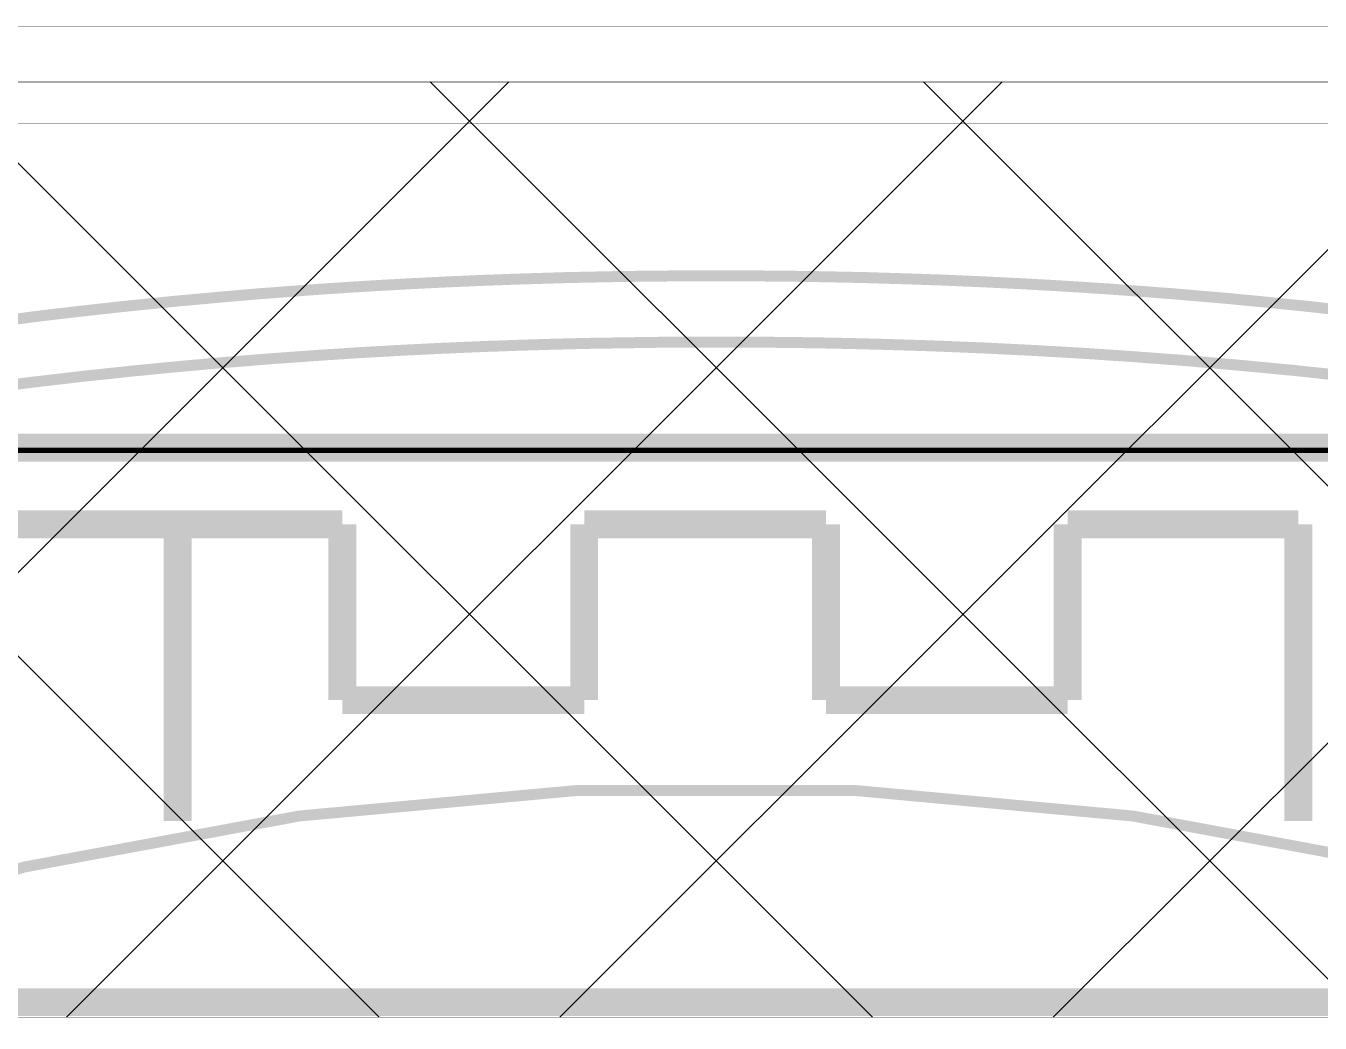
# Model space of a CAD drawing. Header units: millimetres. Extents: x -37.3 to 36.8, y -36.5 to 34.5.
# Drawn here: x -6.28 to 5.5, y 25.47 to 34.55 of the extents above; entities that cross this region are included whole.
import ezdxf

# ---------------------------------------------------------------- set-up
doc = ezdxf.new("R2010")
doc.units = ezdxf.units.MM
doc.header["$MEASUREMENT"] = 0
for name, color, linetype, true_color in [('Board-Outline-Layer', 7, 'Continuous', 0xc8a339), ('Bottom-Layer', 7, 'Continuous', 0x65a2e5), ('Component-Shape-Layer', 7, 'Continuous', 0x00cccc), ('Document-Layer', 7, 'Continuous', 0xff9999), ('Multi-Layer', 7, 'Continuous', 0xc2c2c2), ('Top-Layer', 7, 'Continuous', 0xc26065), ('Top-Silkscreen-Layer', 7, 'Continuous', 0x81bebe)]:
    doc.layers.add(name, color=color, linetype=linetype, true_color=true_color)

msp = doc.modelspace()

# ---------------------------------------------------------------- hatches: boundary and pattern name
at = {"layer": 'Multi-Layer'}
h = msp.add_hatch(dxfattribs=at)
h.set_pattern_fill('ANSI37', color=256, style=0)
h.set_pattern_definition([(45, (0, 0), (-2.24506, 2.24506), []), (135, (0, 0), (-2.24506, -2.24506), [])])
h.paths.add_polyline_path([(-21.59, 25.52), (-21.59, 34.036), (21.624, 34.036), (21.624, 25.52)])

# ---------------------------------------------------------------- linework, layer by layer
at = {"layer": 'Board-Outline-Layer', "const_width": 0.203}
msp.add_lwpolyline([(-7.875, 25.657), (7.875, 25.657)], dxfattribs=at)
at = {"layer": 'Bottom-Layer', "const_width": 0.00508}
msp.add_lwpolyline([(-37.338, -36.449), (-37.338, 34.544), (36.83, 34.544), (36.83, -36.449)], close=True, dxfattribs=at)
at = {"layer": 'Component-Shape-Layer', "const_width": 0.0508}
msp.add_lwpolyline([(-7.7, 10.182), (-7.7, 30.682), (7.7, 30.682), (7.7, 10.182)], close=True, dxfattribs=at)
msp.add_lwpolyline([(-7.7, 10.182), (-7.7, 30.682), (7.7, 30.682), (7.7, 10.182)], close=True, dxfattribs=at)
at = {"layer": 'Document-Layer', "const_width": 0.1}
for points in [[(5.607, 31.968), (5.508, 31.979), (5.41, 31.99), (5.311, 32), (5.212, 32.01), (5.113, 32.02), (5.014, 32.03), (4.915, 32.04), (4.816, 32.049), (4.717, 32.059), (4.618, 32.068), (4.519, 32.076), (4.42, 32.085), (4.321, 32.093), (4.222, 32.102), (4.123, 32.11), (4.023, 32.117), (3.924, 32.125), (3.825, 32.132), (3.726, 32.14), (3.627, 32.147), (3.528, 32.154), (3.428, 32.16), (3.329, 32.167), (3.23, 32.173), (3.131, 32.179), (3.031, 32.185), (2.932, 32.19), (2.833, 32.196), (2.734, 32.201), (2.634, 32.206), (2.535, 32.211), (2.436, 32.216), (2.336, 32.22), (2.237, 32.224), (2.138, 32.229), (2.038, 32.233), (1.939, 32.236), (1.839, 32.24), (1.74, 32.243), (1.641, 32.246), (1.541, 32.249), (1.442, 32.252), (1.342, 32.255), (1.243, 32.257), (1.144, 32.259), (1.044, 32.261), (0.945, 32.263), (0.845, 32.265), (0.746, 32.266), (0.646, 32.267), (0.547, 32.269), (0.448, 32.269), (0.348, 32.27), (0.249, 32.271), (0.149, 32.271), (0.05, 32.271), (-0.05, 32.271), (-0.149, 32.271), (-0.249, 32.271), (-0.348, 32.27), (-0.448, 32.269), (-0.547, 32.269), (-0.646, 32.267), (-0.746, 32.266), (-0.845, 32.265), (-0.945, 32.263), (-1.044, 32.261), (-1.144, 32.259), (-1.243, 32.257), (-1.342, 32.255), (-1.442, 32.252), (-1.541, 32.249), (-1.641, 32.246), (-1.74, 32.243), (-1.839, 32.24), (-1.939, 32.236), (-2.038, 32.232), (-2.138, 32.229), (-2.237, 32.224), (-2.336, 32.22), (-2.436, 32.216), (-2.535, 32.211), (-2.634, 32.206), (-2.734, 32.201), (-2.833, 32.196), (-2.932, 32.19), (-3.031, 32.185), (-3.131, 32.179), (-3.23, 32.173), (-3.329, 32.167), (-3.428, 32.16), (-3.528, 32.154), (-3.627, 32.147), (-3.726, 32.14), (-3.825, 32.132), (-3.924, 32.125), (-4.023, 32.117), (-4.123, 32.11), (-4.222, 32.102), (-4.321, 32.093), (-4.42, 32.085), (-4.519, 32.076), (-4.618, 32.067), (-4.717, 32.058), (-4.816, 32.049), (-4.915, 32.04), (-5.014, 32.03), (-5.113, 32.02), (-5.212, 32.01), (-5.311, 32), (-5.41, 31.99), (-5.508, 31.979), (-5.607, 31.968), (-5.706, 31.957), (-5.805, 31.946), (-5.904, 31.934), (-6.002, 31.923), (-6.101, 31.911), (-6.2, 31.899), (-6.298, 31.886), (-6.397, 31.874)], [(-6.396, 31.28), (-6.297, 31.293), (-6.199, 31.305), (-6.1, 31.316), (-6.001, 31.328), (-5.903, 31.339), (-5.804, 31.351), (-5.705, 31.362), (-5.606, 31.372), (-5.507, 31.383), (-5.408, 31.393), (-5.31, 31.404), (-5.211, 31.413), (-5.112, 31.423), (-5.013, 31.433), (-4.914, 31.442), (-4.815, 31.451), (-4.716, 31.46), (-4.617, 31.469), (-4.518, 31.478), (-4.419, 31.486), (-4.32, 31.494), (-4.221, 31.502), (-4.122, 31.51), (-4.022, 31.518), (-3.923, 31.525), (-3.824, 31.532), (-3.725, 31.539), (-3.626, 31.546), (-3.527, 31.553), (-3.428, 31.559), (-3.328, 31.566), (-3.229, 31.572), (-3.13, 31.578), (-3.031, 31.583), (-2.931, 31.589), (-2.832, 31.594), (-2.733, 31.599), (-2.634, 31.604), (-2.534, 31.609), (-2.435, 31.613), (-2.336, 31.618), (-2.236, 31.622), (-2.137, 31.626), (-2.038, 31.63), (-1.938, 31.633), (-1.839, 31.637), (-1.74, 31.64), (-1.64, 31.643), (-1.541, 31.646), (-1.442, 31.649), (-1.342, 31.651), (-1.243, 31.654), (-1.143, 31.656), (-1.044, 31.658), (-0.945, 31.659), (-0.845, 31.661), (-0.746, 31.662), (-0.646, 31.664), (-0.547, 31.665), (-0.448, 31.666), (-0.348, 31.666), (-0.249, 31.667), (-0.149, 31.667), (-0.05, 31.667), (0.049, 31.668), (0.149, 31.667), (0.248, 31.667), (0.348, 31.666), (0.447, 31.666), (0.547, 31.665), (0.646, 31.664), (0.745, 31.663), (0.845, 31.661), (0.944, 31.66), (1.044, 31.658), (1.143, 31.656), (1.242, 31.654), (1.342, 31.651), (1.441, 31.649), (1.54, 31.646), (1.64, 31.643), (1.739, 31.64), (1.839, 31.637), (1.938, 31.634), (2.037, 31.63), (2.137, 31.626), (2.236, 31.622), (2.335, 31.618), (2.434, 31.614), (2.534, 31.609), (2.633, 31.604), (2.732, 31.599), (2.832, 31.594), (2.931, 31.589), (3.03, 31.583), (3.129, 31.578), (3.229, 31.572), (3.328, 31.566), (3.427, 31.56), (3.526, 31.553), (3.625, 31.546), (3.725, 31.54), (3.824, 31.533), (3.923, 31.525), (4.022, 31.518), (4.121, 31.51), (4.22, 31.503), (4.319, 31.495), (4.418, 31.486), (4.517, 31.478), (4.616, 31.469), (4.715, 31.461), (4.814, 31.452), (4.913, 31.442), (5.012, 31.433), (5.111, 31.423), (5.21, 31.414), (5.309, 31.404), (5.408, 31.393), (5.507, 31.383), (5.606, 31.372)]]:
    msp.add_lwpolyline(points, dxfattribs=at)
msp.add_lwpolyline([(-8.731, 26.199, -0.162), (8.731, 26.199)], format="xyb", dxfattribs=at)
at = {"layer": 'Multi-Layer', "const_width": 0.00508}
msp.add_lwpolyline([(-21.59, 25.52), (-21.59, 34.036), (21.624, 34.036), (21.624, 25.52)], close=True, dxfattribs=at)
at = {"layer": 'Top-Layer', "const_width": 0.00508}
msp.add_lwpolyline([(-36.195, -34.925), (-36.195, 33.655), (36.83, 33.655), (36.83, -34.925)], close=True, dxfattribs=at)
at = {"layer": 'Top-Silkscreen-Layer', "const_width": 0.254}
for points in [[(-7.7, 30.707), (7.8, 30.707)], [(-7.7, 30.707), (7.8, 30.707)], [(-6.5, 30.007), (-4.9, 30.007)], [(-6.5, 30.007), (-4.9, 30.007)], [(-4.9, 30.007), (-3.4, 30.007)], [(-4.9, 30.007), (-4.9, 27.307)], [(-4.9, 30.007), (-3.4, 30.007)], [(-4.9, 30.007), (-4.9, 27.307)], [(-3.4, 30.007), (-3.4, 28.407)], [(-3.4, 30.007), (-3.4, 28.407)], [(-1.2, 28.407), (-1.2, 30.007)], [(-1.2, 30.007), (1, 30.007)], [(-1.2, 28.407), (-1.2, 30.007)], [(-1.2, 30.007), (1, 30.007)], [(1, 30.007), (1, 28.407)], [(1, 30.007), (1, 28.407)], [(3.2, 28.407), (3.2, 30.007)], [(3.2, 30.007), (5.3, 30.007)], [(3.2, 28.407), (3.2, 30.007)], [(3.2, 30.007), (5.3, 30.007)], [(5.3, 30.007), (5.3, 27.307)], [(5.3, 30.007), (5.3, 27.307)], [(-3.4, 28.407), (-1.2, 28.407)], [(-3.4, 28.407), (-1.2, 28.407)], [(1, 28.407), (3.2, 28.407)], [(1, 28.407), (3.2, 28.407)], [(-7.7, 25.657), (7.8, 25.657)], [(-7.7, 25.657), (7.8, 25.657)]]:
    msp.add_lwpolyline(points, dxfattribs=at)

doc.saveas('drawing.dxf')
